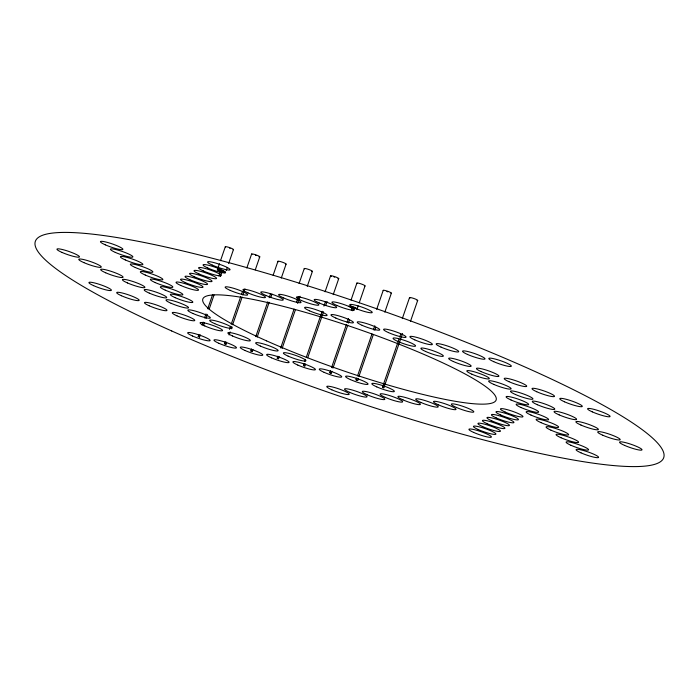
<?xml version="1.0" encoding="UTF-8"?>
<svg xmlns="http://www.w3.org/2000/svg" width="699" height="699" viewBox="0 0 699 699"><rect width="100%" height="100%" fill="white"/><g stroke="black" fill="none" stroke-linecap="round" stroke-linejoin="round"><path stroke-width="1.05" d="M217.398 269.718L219.46 263.733M220.491 260.736L225.305 246.756M198.909 334.384L198.201 336.429L199.573 336.866M202.081 325.166L203.138 322.09M204.554 318.001L205.96 313.903M207.725 308.783L212.662 294.445M219.005 276.018L220.77 270.897M199.608 336.918L200.307 334.873M203.488 325.655L204.545 322.58M205.952 318.491L207.367 314.393M209.123 309.273L214.06 294.934M220.412 276.507L222.168 271.387L220.832 270.967M226.231 270.557L227.262 267.568M228.634 263.575L233.449 249.595M246.808 267.997L251.623 254.025M225.873 344.205L224.554 343.751L225.227 341.645M229.455 329.36L230.513 326.284M231.22 324.24L240.736 296.594M241.443 294.541L242.501 291.474M225.926 344.188L226.625 342.134M229.097 334.97L230.154 331.894M231.212 328.827L231.919 326.774M232.627 324.729L242.142 297.084M242.85 295.03L244.965 288.888M255.292 269.84L259.766 256.865M273.126 275.266L277.94 261.295M251.544 348.915L250.836 350.959L252.208 351.405M255.773 336.63L267.761 301.811M269.176 297.713L270.583 293.615M252.243 351.448L252.951 349.404M257.18 337.119L269.167 302.3M270.932 297.18L271.99 294.104M281.269 278.106L286.083 264.135M299.102 283.532L304.257 268.556M278.508 358.736L277.188 358.281L277.861 356.184M280.683 347.988L294.078 309.08M296.551 301.907L298.316 296.787M279.268 356.673L278.56 358.718L277.25 358.211M282.081 348.478L295.485 309.57M297.599 303.418L300.072 296.254M307.245 286.372L312.401 271.395M325.079 291.798L330.575 275.825M304.179 363.445L303.471 365.498L304.851 365.935M304.886 361.4L305.585 359.347M306.293 357.303L322.16 311.221M323.925 306.101L325.332 302.003M305.585 363.934L304.878 365.988L303.515 365.56M307.7 357.792L323.567 311.71M325.682 305.568L327.088 301.47M333.213 294.637L338.718 278.665M351.055 300.063L356.892 283.086M331.143 373.266L329.823 372.812L330.496 370.715M331.553 367.639L346.363 324.633M347.071 322.589L348.478 318.491M351.3 310.295L352.357 307.228L353.711 307.726M331.903 371.204L331.195 373.249L329.884 372.742M332.96 368.128L347.77 325.122M348.469 323.078L349.526 320.002M352.707 310.784L353.406 308.74M357.128 308.888L358.159 305.891M359.19 302.903L365.035 285.926M376.682 309.325L383.209 290.356M356.813 377.976C353.711 380.125 359.295 382.108 358.22 378.465M357.521 375.931L371.973 333.947M373.388 329.849L374.795 325.751M358.919 376.42L373.38 334.437M374.786 330.339L375.844 327.272M384.826 312.165L391.353 293.196M402.309 318.587L409.527 297.625M382.423 387.29L398.998 339.164M399.706 337.119L400.763 334.043M402.519 333.51L383.83 387.779L382.484 387.368M410.453 321.426L417.67 300.465M220.823 270.88L222.142 271.334M334 276.979L334.699 277.154M352.41 307.211L353.729 307.665M199.538 336.935L198.245 336.49M224.571 343.681L225.891 344.135M252.173 351.466L250.88 351.029M356.158 380.011L357.486 380.466M382.475 387.281L383.803 387.735M386.914 291.553L387.7 291.824M255.484 255.266L256.079 255.484M229.604 248.145L230.05 248.372M225.41 272.636A4.308 0.612 19 0 1 218.892 270.775A4.308 0.612 19 0 1 219.635 269.936A4.308 0.612 19 0 1 225.55 272.479M225.559 247.123A4.308 0.612 19 0 1 229.438 247.551A4.308 0.612 19 0 1 233.151 249.7M251.972 254.462A4.308 0.612 19 0 1 253.414 254.139A4.308 0.612 19 0 1 258.647 255.991A4.308 0.612 19 0 1 258.962 256.935M409.998 298.132A4.308 0.612 19 0 1 411.108 297.687A4.308 0.612 19 0 1 416.377 299.495A4.308 0.612 19 0 1 417.015 300.544M383.384 290.653A4.308 0.612 19 0 1 387.473 291.186A4.308 0.612 19 0 1 391.056 293.292M350.505 306.101A4.308 0.612 19 0 1 355.983 307.997A4.308 0.612 19 0 1 356.167 308.932M354.743 308.626A4.308 0.612 19 0 1 354.017 308.425M352.742 308.014A4.308 0.612 19 0 1 349.343 306.485M349.159 306.345A4.308 0.612 19 0 1 349.124 305.97M357.145 283.453A4.308 0.612 19 0 1 361.278 283.969A4.308 0.612 19 0 1 364.511 286.022M331.309 276.498A4.308 0.612 19 0 1 331.955 275.852A4.308 0.612 19 0 1 337.425 277.704A4.308 0.612 19 0 1 337.914 278.735M304.432 268.853A4.308 0.612 19 0 1 309.15 269.613A4.308 0.612 19 0 1 311.439 271.448M278.403 261.802A4.308 0.612 19 0 1 282.073 262.081A4.308 0.612 19 0 1 285.559 264.222M155.257 282.588A11.892 1.695 19 0 0 172.845 287.167A11.892 1.695 19 0 0 156.759 280.002A11.892 1.695 19 0 0 155.257 282.588M115.291 252.383A11.892 1.695 19 0 0 132.88 256.961A11.892 1.695 19 0 0 116.794 249.796A11.892 1.695 19 0 0 115.291 252.383M105.304 244.833A11.892 1.695 19 0 0 122.893 249.412A11.892 1.695 19 0 0 106.798 242.247A11.892 1.695 19 0 0 105.304 244.833M165.244 290.137A11.892 1.695 19 0 0 182.841 294.716A11.892 1.695 19 0 0 166.746 287.551A11.892 1.695 19 0 0 165.244 290.137M570.978 445.289A11.892 1.695 19 0 0 588.575 449.868A11.892 1.695 19 0 0 572.481 442.703A11.892 1.695 19 0 0 570.978 445.289M521.026 407.534A11.892 1.695 19 0 0 538.614 412.113A11.892 1.695 19 0 0 522.529 404.948A11.892 1.695 19 0 0 521.026 407.534M198.752 273.816A11.892 1.695 19 0 0 216.515 278.508A11.892 1.695 19 0 0 200.657 271.361A11.892 1.695 19 0 0 198.752 273.816M212.269 265.096A11.892 1.695 19 0 0 230.032 269.788A11.892 1.695 19 0 0 214.174 262.649A11.892 1.695 19 0 0 212.269 265.096M487.133 423.69A11.892 1.695 19 0 0 504.896 428.382A11.892 1.695 19 0 0 489.047 421.244A11.892 1.695 19 0 0 487.133 423.69M185.235 282.527A11.892 1.695 19 0 0 202.998 287.228A11.892 1.695 19 0 0 187.14 280.081A11.892 1.695 19 0 0 185.235 282.527M145.261 275.039A11.892 1.695 19 0 0 162.858 279.617A11.892 1.695 19 0 0 146.764 272.444A11.892 1.695 19 0 0 145.261 275.039M550.995 430.191A11.892 1.695 19 0 0 568.593 434.769A11.892 1.695 19 0 0 552.498 427.596A11.892 1.695 19 0 0 550.995 430.191M135.274 267.49A11.892 1.695 19 0 0 152.863 272.068A11.892 1.695 19 0 0 136.777 264.895A11.892 1.695 19 0 0 135.274 267.49M125.287 259.932A11.892 1.695 19 0 0 142.876 264.519A11.892 1.695 19 0 0 126.781 257.346A11.892 1.695 19 0 0 125.287 259.932M531.013 415.084A11.892 1.695 19 0 0 548.61 419.662A11.892 1.695 19 0 0 532.516 412.497A11.892 1.695 19 0 0 531.013 415.084M175.239 297.687A11.892 1.695 19 0 0 192.828 302.265A11.892 1.695 19 0 0 176.742 295.1A11.892 1.695 19 0 0 175.239 297.687M580.974 452.838A11.892 1.695 19 0 0 598.562 457.417A11.892 1.695 19 0 0 582.477 450.252A11.892 1.695 19 0 0 580.974 452.838M171.718 330.977A332.305 47.401 19 0 0 663.15 458.894A332.305 47.401 19 0 0 213.632 258.621A332.305 47.401 19 0 0 171.718 330.977M376.761 386.879A11.892 1.695 19 0 0 394.358 391.457A11.892 1.695 19 0 0 378.264 384.284A11.892 1.695 19 0 0 376.761 386.879M350.444 379.609A11.892 1.695 19 0 0 368.041 384.188A11.892 1.695 19 0 0 351.947 377.023A11.892 1.695 19 0 0 350.444 379.609M297.809 365.079A11.892 1.695 19 0 0 315.406 369.657A11.892 1.695 19 0 0 299.312 362.484A11.892 1.695 19 0 0 297.809 365.079M324.126 372.34A11.892 1.695 19 0 0 341.724 376.918A11.892 1.695 19 0 0 325.629 369.754A11.892 1.695 19 0 0 324.126 372.34M192.54 336.009A11.892 1.695 19 0 0 210.128 340.588A11.892 1.695 19 0 0 194.042 333.423A11.892 1.695 19 0 0 192.54 336.009M218.857 343.279A11.892 1.695 19 0 0 236.445 347.857A11.892 1.695 19 0 0 220.36 340.693A11.892 1.695 19 0 0 218.857 343.279M245.174 350.548A11.892 1.695 19 0 0 262.763 355.127A11.892 1.695 19 0 0 246.677 347.953A11.892 1.695 19 0 0 245.174 350.548M271.492 357.809A11.892 1.695 19 0 0 289.08 362.388A11.892 1.695 19 0 0 272.994 355.223A11.892 1.695 19 0 0 271.492 357.809M309.508 310.802A11.892 1.695 19 0 0 327.097 315.38A11.892 1.695 19 0 0 311.011 308.207A11.892 1.695 19 0 0 309.508 310.802M441.095 347.132A11.892 1.695 19 0 0 458.684 351.711A11.892 1.695 19 0 0 442.598 344.537A11.892 1.695 19 0 0 441.095 347.132M414.778 339.863A11.892 1.695 19 0 0 432.366 344.441A11.892 1.695 19 0 0 416.281 337.276A11.892 1.695 19 0 0 414.778 339.863M467.413 354.393A11.892 1.695 19 0 0 485.001 358.971A11.892 1.695 19 0 0 468.915 351.807A11.892 1.695 19 0 0 467.413 354.393M511.03 399.985A11.892 1.695 19 0 0 528.627 404.564A11.892 1.695 19 0 0 512.533 397.39A11.892 1.695 19 0 0 511.03 399.985M388.461 332.593A11.892 1.695 19 0 0 406.049 337.18A11.892 1.695 19 0 0 389.963 330.007A11.892 1.695 19 0 0 388.461 332.593M362.143 325.332A11.892 1.695 19 0 0 379.732 329.911A11.892 1.695 19 0 0 363.646 322.737A11.892 1.695 19 0 0 362.143 325.332M335.826 318.062A11.892 1.695 19 0 0 353.414 322.641A11.892 1.695 19 0 0 337.329 315.476A11.892 1.695 19 0 0 335.826 318.062M493.73 361.663A11.892 1.695 19 0 0 511.319 366.241A11.892 1.695 19 0 0 495.233 359.068A11.892 1.695 19 0 0 493.73 361.663M541.009 422.633A11.892 1.695 19 0 0 558.597 427.211A11.892 1.695 19 0 0 542.511 420.047A11.892 1.695 19 0 0 541.009 422.633M560.991 437.74A11.892 1.695 19 0 0 578.58 442.318A11.892 1.695 19 0 0 562.494 435.145A11.892 1.695 19 0 0 560.991 437.74M180.726 285.437A11.892 1.695 19 0 0 198.49 290.129A11.892 1.695 19 0 0 182.631 282.99A11.892 1.695 19 0 0 180.726 285.437M194.243 276.717A11.892 1.695 19 0 0 212.007 281.417A11.892 1.695 19 0 0 196.148 274.27A11.892 1.695 19 0 0 194.243 276.717M496.15 417.88A11.892 1.695 19 0 0 513.914 422.572A11.892 1.695 19 0 0 498.055 415.433A11.892 1.695 19 0 0 496.15 417.88M478.125 429.501A11.892 1.695 19 0 0 495.888 434.193A11.892 1.695 19 0 0 480.03 427.054A11.892 1.695 19 0 0 478.125 429.501M592.28 411.86A11.892 1.695 19 0 0 610.044 416.552A11.892 1.695 19 0 0 594.185 409.413A11.892 1.695 19 0 0 592.28 411.86M453.345 361.514A11.892 1.695 19 0 0 471.109 366.215A11.892 1.695 19 0 0 455.25 359.068A11.892 1.695 19 0 0 453.345 361.514M425.56 351.448A11.892 1.695 19 0 0 443.323 356.149A11.892 1.695 19 0 0 427.465 349.002A11.892 1.695 19 0 0 425.56 351.448M481.13 371.588A11.892 1.695 19 0 0 498.894 376.28A11.892 1.695 19 0 0 483.035 369.142A11.892 1.695 19 0 0 481.13 371.588M505.159 412.061A11.892 1.695 19 0 0 522.922 416.761A11.892 1.695 19 0 0 507.072 409.614A11.892 1.695 19 0 0 505.159 412.061M288.119 356.123A11.892 1.695 19 0 0 305.882 360.815A11.892 1.695 19 0 0 290.024 353.668A11.892 1.695 19 0 0 288.119 356.123M176.969 315.843A11.892 1.695 19 0 0 194.733 320.544A11.892 1.695 19 0 0 178.874 313.397A11.892 1.695 19 0 0 176.969 315.843M149.184 305.778A11.892 1.695 19 0 0 166.947 310.478A11.892 1.695 19 0 0 151.089 303.331A11.892 1.695 19 0 0 149.184 305.778M121.39 295.712A11.892 1.695 19 0 0 139.153 300.404A11.892 1.695 19 0 0 123.304 293.265A11.892 1.695 19 0 0 121.39 295.712M93.605 285.646A11.892 1.695 19 0 0 111.368 290.338A11.892 1.695 19 0 0 95.51 283.2A11.892 1.695 19 0 0 93.605 285.646M260.334 346.049A11.892 1.695 19 0 0 278.097 350.749A11.892 1.695 19 0 0 262.239 343.602A11.892 1.695 19 0 0 260.334 346.049M232.54 335.983A11.892 1.695 19 0 0 250.303 340.675A11.892 1.695 19 0 0 234.453 333.537A11.892 1.695 19 0 0 232.54 335.983M204.755 325.917A11.892 1.695 19 0 0 222.518 330.61A11.892 1.695 19 0 0 206.659 323.471A11.892 1.695 19 0 0 204.755 325.917M564.495 401.794A11.892 1.695 19 0 0 582.258 406.486A11.892 1.695 19 0 0 566.4 399.339A11.892 1.695 19 0 0 564.495 401.794M508.916 381.654A11.892 1.695 19 0 0 526.679 386.346A11.892 1.695 19 0 0 510.829 379.208A11.892 1.695 19 0 0 508.916 381.654M536.71 391.72A11.892 1.695 19 0 0 554.473 396.42A11.892 1.695 19 0 0 538.614 389.273A11.892 1.695 19 0 0 536.71 391.72M473.616 432.41A11.892 1.695 19 0 0 491.38 437.102A11.892 1.695 19 0 0 475.521 429.964A11.892 1.695 19 0 0 473.616 432.41M397.766 341.383A11.892 1.695 19 0 0 415.529 346.075A11.892 1.695 19 0 0 399.679 338.936A11.892 1.695 19 0 0 397.766 341.383M207.76 267.997A11.892 1.695 19 0 0 225.524 272.697A11.892 1.695 19 0 0 209.674 265.55A11.892 1.695 19 0 0 207.76 267.997M189.735 279.626A11.892 1.695 19 0 0 207.498 284.318A11.892 1.695 19 0 0 191.648 277.18A11.892 1.695 19 0 0 189.735 279.626M203.26 270.906A11.892 1.695 19 0 0 221.024 275.598A11.892 1.695 19 0 0 205.165 268.46A11.892 1.695 19 0 0 203.26 270.906M500.659 414.97A11.892 1.695 19 0 0 518.422 419.662A11.892 1.695 19 0 0 502.564 412.524A11.892 1.695 19 0 0 500.659 414.97M491.642 420.781A11.892 1.695 19 0 0 509.405 425.481A11.892 1.695 19 0 0 493.546 418.334A11.892 1.695 19 0 0 491.642 420.781M482.633 426.591A11.892 1.695 19 0 0 500.397 431.292A11.892 1.695 19 0 0 484.538 424.144A11.892 1.695 19 0 0 482.633 426.591M537.356 404.712A11.892 1.695 19 0 0 554.77 409.177A11.892 1.695 19 0 0 538.448 401.986A11.892 1.695 19 0 0 537.356 404.712M493.73 384.371A11.892 1.695 19 0 0 511.144 388.827A11.892 1.695 19 0 0 494.822 381.637A11.892 1.695 19 0 0 493.73 384.371M349.631 392.34A11.892 1.695 19 0 0 367.036 396.796A11.892 1.695 19 0 0 350.723 389.605A11.892 1.695 19 0 0 349.631 392.34M385.219 397.373A11.892 1.695 19 0 0 402.633 401.829A11.892 1.695 19 0 0 386.311 394.638A11.892 1.695 19 0 0 385.219 397.373M367.421 394.856A11.892 1.695 19 0 0 384.834 399.312A11.892 1.695 19 0 0 368.513 392.122A11.892 1.695 19 0 0 367.421 394.856M62.062 252.444A11.892 1.695 19 0 0 79.476 256.9A11.892 1.695 19 0 0 63.155 249.709A11.892 1.695 19 0 0 62.062 252.444M456.403 407.438A11.892 1.695 19 0 0 473.817 411.903A11.892 1.695 19 0 0 457.496 404.712A11.892 1.695 19 0 0 456.403 407.438M602.791 435.232A11.892 1.695 19 0 0 620.196 439.688A11.892 1.695 19 0 0 603.884 432.498A11.892 1.695 19 0 0 602.791 435.232M515.547 394.542A11.892 1.695 19 0 0 532.953 399.007A11.892 1.695 19 0 0 516.64 391.816A11.892 1.695 19 0 0 515.547 394.542M580.983 425.062A11.892 1.695 19 0 0 598.388 429.518A11.892 1.695 19 0 0 582.075 422.327A11.892 1.695 19 0 0 580.983 425.062M127.498 282.955A11.892 1.695 19 0 0 144.911 287.42A11.892 1.695 19 0 0 128.59 280.229A11.892 1.695 19 0 0 127.498 282.955M192.933 313.475A11.892 1.695 19 0 0 210.338 317.931A11.892 1.695 19 0 0 194.025 310.74A11.892 1.695 19 0 0 192.933 313.475M149.306 293.134A11.892 1.695 19 0 0 166.72 297.591A11.892 1.695 19 0 0 150.399 290.4A11.892 1.695 19 0 0 149.306 293.134M105.689 272.785A11.892 1.695 19 0 0 123.094 277.25A11.892 1.695 19 0 0 106.781 270.059A11.892 1.695 19 0 0 105.689 272.785M438.605 404.922A11.892 1.695 19 0 0 456.019 409.378A11.892 1.695 19 0 0 439.697 402.187A11.892 1.695 19 0 0 438.605 404.922M403.017 399.889A11.892 1.695 19 0 0 420.422 404.345A11.892 1.695 19 0 0 404.109 397.154A11.892 1.695 19 0 0 403.017 399.889M214.742 323.646A11.892 1.695 19 0 0 232.155 328.111A11.892 1.695 19 0 0 215.834 320.92A11.892 1.695 19 0 0 214.742 323.646M624.6 445.403A11.892 1.695 19 0 0 642.014 449.868A11.892 1.695 19 0 0 625.692 442.677A11.892 1.695 19 0 0 624.6 445.403M230.259 290.408A11.892 1.695 19 0 0 247.673 294.864A11.892 1.695 19 0 0 231.352 287.673A11.892 1.695 19 0 0 230.259 290.408M301.444 300.474A11.892 1.695 19 0 0 318.858 304.939A11.892 1.695 19 0 0 302.536 297.748A11.892 1.695 19 0 0 301.444 300.474M319.242 302.99A11.892 1.695 19 0 0 336.656 307.455A11.892 1.695 19 0 0 320.334 300.264A11.892 1.695 19 0 0 319.242 302.99M337.04 305.515A11.892 1.695 19 0 0 354.445 309.972A11.892 1.695 19 0 0 338.133 302.781A11.892 1.695 19 0 0 337.04 305.515M354.839 308.032A11.892 1.695 19 0 0 372.244 312.488A11.892 1.695 19 0 0 355.931 305.297A11.892 1.695 19 0 0 354.839 308.032M248.058 292.925A11.892 1.695 19 0 0 265.463 297.381A11.892 1.695 19 0 0 249.15 290.19A11.892 1.695 19 0 0 248.058 292.925M265.856 295.441A11.892 1.695 19 0 0 283.261 299.906A11.892 1.695 19 0 0 266.948 292.715A11.892 1.695 19 0 0 265.856 295.441M283.645 297.957A11.892 1.695 19 0 0 301.059 302.422A11.892 1.695 19 0 0 284.738 295.231A11.892 1.695 19 0 0 283.645 297.957M331.833 389.815A11.892 1.695 19 0 0 349.238 394.28A11.892 1.695 19 0 0 332.925 387.089A11.892 1.695 19 0 0 331.833 389.815M420.815 402.406A11.892 1.695 19 0 0 438.221 406.862A11.892 1.695 19 0 0 421.908 399.671A11.892 1.695 19 0 0 420.815 402.406M171.124 303.305A11.892 1.695 19 0 0 188.529 307.761A11.892 1.695 19 0 0 172.216 300.57A11.892 1.695 19 0 0 171.124 303.305M83.871 262.614A11.892 1.695 19 0 0 101.285 267.07A11.892 1.695 19 0 0 84.963 259.879A11.892 1.695 19 0 0 83.871 262.614M471.921 374.201A11.892 1.695 19 0 0 489.335 378.657A11.892 1.695 19 0 0 473.013 371.466A11.892 1.695 19 0 0 471.921 374.201M559.165 414.891A11.892 1.695 19 0 0 576.579 419.348A11.892 1.695 19 0 0 560.257 412.157A11.892 1.695 19 0 0 559.165 414.891M266.537 340.859A155.073 22.115 19 0 0 495.871 400.553A155.073 22.115 19 0 0 286.092 307.088A155.073 22.115 19 0 0 266.537 340.859"/></g></svg>
